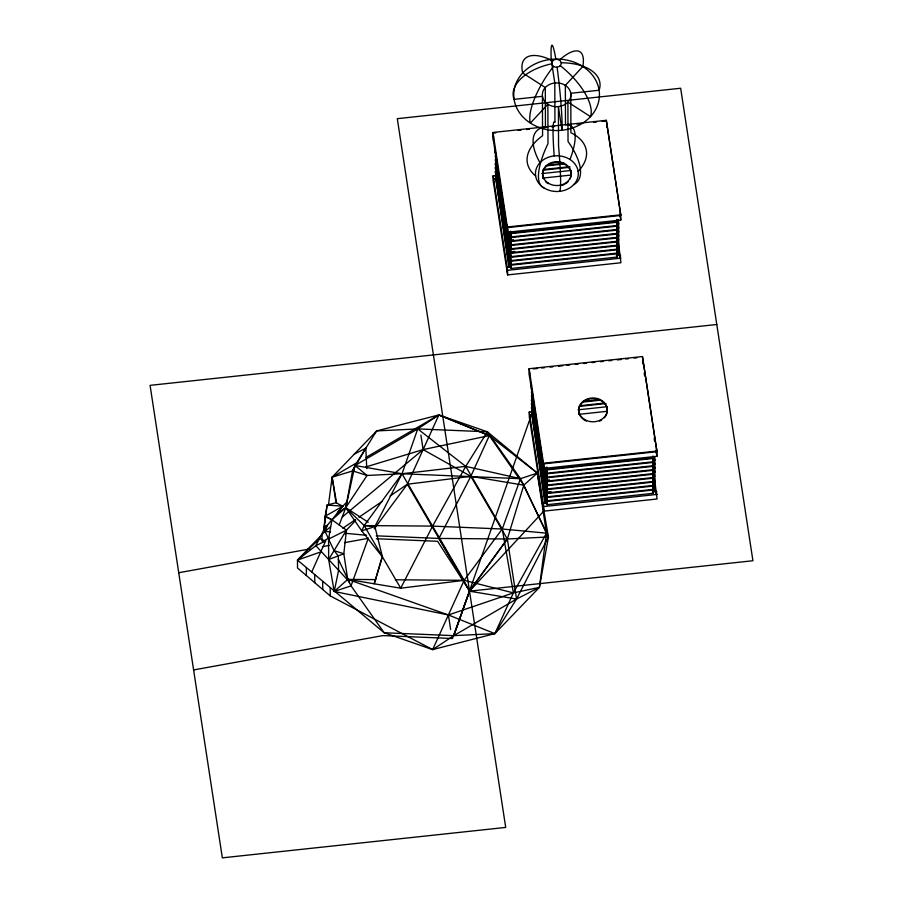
<?xml version="1.0" encoding="UTF-8"?>
<svg xmlns="http://www.w3.org/2000/svg" width="903" height="903" viewBox="0 0 903 903"><rect width="100%" height="100%" fill="white"/><g stroke="black" fill="none" stroke-linecap="round" stroke-linejoin="round"><path stroke-width="1.35" d="M324.572 525.411L324.064 529.485L329.268 540.254M324.911 522.702L325.588 517.272M325.927 514.552L327.123 505.048L336.006 502.734L342.801 506.211L347.418 501.346M328.478 504.98L332.101 477.179L376.653 430.923L438.869 414.94L487.383 431.815L537.308 473.082L548.437 536.969L539.418 587.368L494.867 633.624L432.661 649.607L384.147 632.743L297.493 560.086L325.035 531.393L330.43 526.9M311.637 572.175L325.667 540.931L319.402 538.651L297.493 560.086L297.516 567.976L330.25 595.924L432.661 649.607L453.78 635.644L516.539 599.061L539.418 587.368L546.496 533.165L537.308 473.082L489.324 435.618L438.869 414.94L366.076 457.381M339.201 524.97L345.781 507.655L352.565 470.824L354.992 465.485L376.653 430.923L417.75 428.914L487.383 431.815L520.478 478.692L548.437 536.969L516.539 599.061L494.867 633.624L453.78 635.644L384.147 632.743L351.041 585.866L338.343 559.262M376.235 535.829L438.914 538.436L507.351 538.989L548.437 536.969L523.796 485.171L489.324 435.618L438.869 414.94L417.75 428.914L354.992 465.485L345.781 507.655L364.18 525.569L432.616 526.11L502.249 529.011L546.496 533.165L513.389 592.899L494.867 633.624L448.407 614.966L334.223 591.465L338.614 570.267L338.286 555.887L334.054 550.616L328.568 539.102L331.965 519.789L342.801 506.211L327.123 505.048L325.114 516.256L324.064 529.485L331.627 519.947M345.318 533.944L346.436 530.163L355.703 520.421M382.262 556.564L374.226 583.801L382.398 556.801M193.603 669.947L382.838 635.599L452.482 638.5L469.515 591.172L507.351 538.989L523.796 485.171L537.308 473.082L520.478 478.692L402.016 473.748L367.058 475.463L353.886 471.253M654.156 475.655L657.068 498.998L543.73 511.166L469.515 591.172L453.78 635.644L529.734 419.624L529.711 415.03L532.51 414.725M368.322 538.188L351.041 585.866L334.223 591.465L328.658 559.521L328.568 539.102L346.436 530.163L331.965 519.789L325.114 516.256L342.801 506.211L337.508 512.532M327.496 524.812L325.035 531.393L330.566 531.912M325.148 527.059L324.064 529.485L325.091 516.369L331.965 519.789L345.781 507.655L367.058 475.463L354.992 465.485L402.016 473.748L465.722 466.377L520.478 478.692L502.249 529.011L464.153 580.313L432.661 649.607M374.248 528.842L407.366 484.234L438.869 414.94M334.223 591.465L347.734 579.387L400.706 588.203L432.616 526.11L465.722 466.377L487.383 431.815L489.324 435.618L470.813 476.344L438.914 538.436L469.515 591.172L505.703 827.419L222.341 857.85L150.079 385.355L716.79 324.493M325.983 525.715L315.836 545.683L297.493 560.086L321.4 551.688M352.565 470.824L365.828 448.204L366.753 468.646M376.337 538.741L437.616 541.303L469.515 590.799L507.351 538.989L470.813 476.344L423.112 449.592L365.568 467.032M308.104 549.035L319.402 538.651M342.282 517.013L423.112 449.592L489.324 435.618M323.206 541.619L328.974 537.691M342.813 528.255L355.489 519.609M358.954 517.25L382.003 501.526M390.073 496.029L407.366 484.234L470.813 476.344L523.796 485.171M337.383 513.006L345.781 507.655L368.243 522.261M357.577 462.325L332.101 477.179L336.006 502.734M354.382 454.051L365.828 448.204M325.667 540.931L315.836 545.683L348.558 581.001M334.054 550.616L343.817 553.787L328.658 559.521L346.436 530.163L343.817 553.787L347.734 579.387L448.407 614.966L513.389 592.899L539.418 587.368M353.513 470.689L332.101 477.179L336.605 502.994M178.738 572.739L309.966 548.922M322.394 546.665L329.302 545.412M344.494 542.658L367.972 538.391M492.982 132.47L606.319 120.302L620.779 214.801L620.79 220.05L507.452 232.229L493.004 137.73L492.982 132.47L507.441 227.624L620.779 215.456L606.319 120.302M492.982 133.125L495.781 132.831M518.175 130.427L520.963 130.122M526.562 129.524L529.361 129.219M543.358 127.718L546.157 127.413M551.756 126.815L554.555 126.51M568.54 125.009L571.339 124.716M576.938 124.106L579.737 123.813M593.734 122.311L596.533 122.007M602.132 121.408L606.319 120.957M547.432 165.114L564.206 163.308M546.033 165.915L564.206 163.962M543.245 169.504L569.816 166.649M543.256 170.159L569.816 167.303M618.024 239.408L620.937 262.75L507.599 274.918L493.151 180.419L493.128 175.825L495.928 175.521M496.379 178.478L493.58 178.783L493.602 183.377M541.868 173.59L571.227 170.441M542.579 178.117L570.561 175.114M620.779 214.801L507.43 226.969L507.452 232.229M618.578 219.914L616.805 220.106L617.042 225.524L510.793 236.936L510.139 232.692M616.805 220.761L618.578 220.569L618.589 223.854L616.817 224.046L617.065 229.464L510.805 240.875L510.15 236.631M510.793 236.936L510.782 233.651L617.031 222.24M510.567 235.457L508.795 235.649L508.784 232.364L510.556 232.173L510.782 233.651M510.579 239.397L508.807 239.588L508.795 236.304L510.567 236.112M616.828 224.7L618.6 224.52L618.171 221.743M510.805 240.875L510.793 237.591L617.054 226.179M618.6 224.52L618.611 227.804L616.839 227.985L617.076 233.403L510.816 244.815L509.958 239.193M510.59 243.347L508.818 243.528L508.807 240.243L513.378 239.758M616.839 228.651L618.611 228.459L618.183 225.682M510.816 244.815L510.805 241.53L617.065 230.118M618.611 228.459L618.623 231.744L616.851 231.936L617.088 237.354L510.827 248.765L510.184 244.521M510.601 247.287L508.84 247.478L508.829 244.194L510.59 244.002M616.851 232.59L618.623 232.398L618.205 229.633M510.827 248.765L510.816 245.481L617.076 234.069M618.623 232.398L618.634 235.683L616.862 235.875L617.099 241.293L510.85 252.705L510.184 245.176M510.624 251.226L508.852 251.418L508.84 248.133L510.613 247.941M616.862 236.53L618.634 236.338L618.002 232.184M510.838 249.42L617.088 238.008M510.635 255.165L508.863 255.357L508.852 252.072L514.812 251.429M618.013 235.469L618.645 240.277L616.884 240.469L617.121 245.232L510.861 256.644L510.195 248.46M510.85 253.359L617.11 241.948M510.646 259.105L508.874 259.296L508.863 256.012L510.635 255.82M510.861 257.299L617.121 245.887L616.896 244.408L618.668 244.228L618.679 247.512L616.907 247.693L617.133 249.172L510.872 260.583L510.003 251.011M510.658 263.055L508.886 263.236L508.874 259.951L510.646 259.771M618.036 243.358L618.679 248.167L616.907 248.359L617.144 253.111L510.884 264.523L510.014 254.951M510.872 261.238L617.133 249.826M508.897 263.902L495.341 175.306L508.908 267.186L508.897 263.902L510.669 263.71M618.058 247.298L618.69 252.106L616.918 252.298L617.155 257.062L510.906 268.473L510.68 266.995M510.906 268.473L510.895 265.189L617.144 253.777M511.335 266.916L507.136 267.367L507.147 271.972M616.275 255.651L620.474 255.199L620.485 257.502M507.599 274.918L507.588 270.324L620.925 258.156M529.113 368.717L642.451 356.55L656.91 451.048L656.921 456.297L543.583 468.465L529.135 373.977L529.113 368.717L543.572 463.871L656.91 451.703L642.451 356.55M533.312 368.921L537.511 368.469M541.71 368.018L544.509 367.724M550.108 367.115L552.907 366.821M558.494 366.223L562.693 365.771M566.892 365.32L569.691 365.015M575.29 364.417L578.089 364.112M583.688 363.514L586.487 363.209M592.086 362.611L594.885 362.306M600.472 361.708L603.272 361.414M608.87 360.805L611.67 360.511M617.268 359.902L621.467 359.45M625.666 358.999L628.465 358.705M634.064 358.107L636.863 357.802M583.564 401.361L600.337 399.555M583.564 402.016L600.337 400.21M579.376 405.752L604.547 403.043M579.387 406.406L605.947 403.551M529.26 412.073L543.719 506.572L543.73 511.166L529.282 416.667L529.26 412.073L532.059 411.768M577.999 409.838L607.358 406.689M578.71 414.364L606.692 411.362M656.91 451.048L543.561 463.216L543.583 468.465M652.937 457.008L654.709 456.816L654.72 460.101L652.948 460.293L653.196 465.711L546.936 477.123L546.281 472.879M546.687 467.765L546.913 469.244L653.162 457.832M653.162 458.487L653.174 461.772L546.925 473.183L546.913 469.899L653.162 458.487L652.937 456.354M546.699 471.705L544.927 471.897L544.915 468.612L546.687 468.42L546.913 469.899M546.71 475.644L544.938 475.836L544.927 472.551L546.699 472.359M652.959 460.948L654.731 460.756L654.303 457.99M546.936 477.123L546.925 473.838L653.185 462.426M654.731 460.756L654.743 464.04L652.971 464.232L653.208 469.65L546.947 481.062L546.304 476.818M546.721 479.595L544.949 479.775L544.938 476.491L546.71 476.31M652.971 464.898L654.743 464.706L654.314 461.93M546.947 481.062L546.936 477.777L653.196 466.366M654.743 464.706L654.754 467.991L652.982 468.183L653.219 473.601L546.958 485.013L546.101 479.38M546.733 483.534L544.972 483.726L544.961 480.441L549.521 479.944M652.982 468.838L654.754 468.646L654.122 464.492M546.958 485.013L546.947 481.728L653.208 470.316M654.754 468.646L654.765 471.93L652.993 472.122L653.23 477.54L546.981 488.952L546.315 481.423M546.755 487.473L544.983 487.665L544.972 484.38L546.744 484.189M652.993 472.777L654.765 472.585L654.133 468.431M546.97 485.667L653.219 474.256M546.766 491.413L544.994 491.604L544.983 488.32L546.755 488.128M654.144 471.716L654.777 476.524L653.016 476.716L653.253 481.48L546.992 492.891L546.112 483.319M546.981 489.607L653.241 478.195M654.167 479.606L654.81 484.414L653.038 484.595L653.275 489.358L547.015 500.77L546.778 495.352L545.006 495.544L544.994 492.259L550.965 491.616M546.992 493.546L653.253 482.134L653.027 480.656L654.799 480.464L654.81 483.748L653.038 483.94L653.264 485.419L547.004 496.831L546.338 488.647M654.19 483.545L654.822 488.354L653.05 488.546L653.287 493.298L547.037 504.709L546.789 499.291L545.017 499.483L545.006 496.198L546.778 496.007M547.004 497.485L653.264 486.074M545.028 500.138L531.472 411.554L545.04 503.422L545.028 500.138L546.8 499.957M547.026 501.425L653.275 490.013M547.466 503.163L543.267 503.614L543.279 508.22M652.406 491.898L656.605 491.446L656.616 494.889M543.719 506.572L657.057 494.404M469.515 591.172L752.921 560.74L680.659 88.246L397.297 118.677L469.515 591.172L516.539 599.061L507.351 538.989M375.783 579.613L347.734 579.387L349.393 582.627M395.424 579.771L464.153 580.313L513.389 592.899L502.249 529.011L465.722 466.377L417.75 428.914L402.016 473.748L374.869 526.573L382.443 556.88L361.753 530.908L345.781 507.655M345.77 533.334L366.516 535.276M469.515 590.799L407.366 484.234M619.921 214.327L620.79 220.05M642.473 361.798L642.778 363.774M644.189 373.063L644.618 375.829M654.144 438.113L654.562 440.89M656.052 450.574L656.921 456.297M618.171 221.088L618.589 223.854M654.303 457.336L654.72 460.101M618.183 225.028L618.611 227.804M654.314 461.275L654.743 464.04M618.194 228.967L618.623 231.744M654.325 465.214L654.754 467.991M618.002 231.529L618.634 235.683M654.133 467.777L654.765 471.93M619.006 250.108L619.435 252.874M619.853 255.651L620.282 258.416M655.984 491.887L656.436 494.833M617.099 241.293L616.873 239.814L618.645 239.622L618.634 236.338M653.23 477.54L653.004 476.062L654.777 475.87L654.765 472.585M617.121 245.232L616.896 243.754L618.657 243.562L618.645 240.277M618.07 251.237L618.702 255.391L618.69 252.106M653.253 481.48L653.027 480.001L654.788 479.809L654.777 476.524M654.201 487.485L654.833 491.638L654.822 488.354M617.144 253.111L616.918 251.644L618.69 251.452L618.679 248.167M653.275 489.358L653.05 487.88L654.822 487.699L654.81 484.414M616.93 255.583L617.155 257.062M653.061 491.83L653.287 493.298M510.556 231.518L510.782 232.997L617.031 221.585L617.031 219.395M546.067 467.551L546.925 473.183M510.139 233.346L510.793 237.591M546.27 469.594L546.925 473.838M510.161 237.286L510.805 241.53M546.292 473.533L546.936 477.777M510.172 241.236L510.816 245.481M546.304 477.473L546.947 481.728M507.734 228.73L508.795 236.304M543.866 464.977L544.927 472.551M508.807 240.243L495.262 151.659L508.829 244.194M531.596 388.629L544.938 476.491M544.961 480.441L531.393 387.906M508.84 248.133L495.273 155.598M544.972 484.38L531.404 391.846M508.852 251.418L495.284 159.538M509.811 258.168L510.895 265.189M544.983 487.665L531.415 395.785M508.852 252.072L495.307 163.477L508.863 255.357M544.983 488.32L531.438 399.724L544.994 491.604M546.812 503.242L547.037 504.709M508.863 256.012L495.318 167.416L508.874 259.296M544.994 492.259L531.449 403.664L545.006 495.544M508.874 259.951L495.329 171.367L508.886 263.236M545.006 496.198L531.461 407.614L545.017 499.483M493.128 175.825L507.588 270.324M420.9 435.065L423.112 449.592M448.407 614.966L450.631 629.481M656.458 448.746L656.47 453.34M653.253 482.134L653.264 485.419M652.937 456.083L653.061 492.248M642.902 360.15L642.925 363.604M620.327 212.498L620.338 217.104M617.121 245.887L617.133 249.172M616.805 219.835L616.93 256M606.771 123.903L606.793 127.357M607.177 408.359L607.177 409.014M578.846 411.407L578.846 412.061M571.046 172.112L571.046 172.766M546.902 467.054L546.913 469.244M546.676 467.494L546.812 503.66M542.714 175.159L542.714 175.814M543.121 460.914L543.132 465.519M531.382 383.956L531.393 387.24M529.564 372.329L529.587 376.923M510.545 231.247L510.68 267.412M506.989 224.678L507.001 229.272M495.25 147.72L495.262 151.004M493.433 136.082L493.456 140.676M330.216 588.045L330.25 595.924M322.698 581.622L322.721 589.501M322.032 534.52L322.055 541.089M314.741 574.827L314.763 582.706M306.331 567.648L306.365 575.527M543.764 187.779A21.424 17.868 -0.2 0 0 578.112 176.017A21.424 17.868 -0.2 0 0 548.764 157.111A21.424 17.868 -0.2 0 0 543.764 187.779A60.05 20.363 -57.2 0 1 547.997 143.645L547.861 104.229A14.279 11.908 -0.2 0 1 551.191 83.787A14.279 11.908 -0.2 0 1 570.752 96.395A14.279 11.908 -0.2 0 1 547.861 104.229L530.377 123.09A42.847 35.725 -0.2 0 1 540.366 61.754A42.847 35.725 -0.2 0 1 599.061 99.567A42.847 35.725 -0.2 0 1 530.377 123.09A48.401 16.412 -57.2 0 1 553.584 66.416A4.763 3.973 -0.2 0 1 554.69 59.598A4.763 3.973 -0.2 0 1 561.214 63.797A4.763 3.973 -0.2 0 1 553.584 66.416M535.626 175.916A60.05 32.892 -8.7 0 1 542.568 135.743L542.432 96.328L514.1 99.364A48.401 26.514 -8.7 0 1 551.767 63.774M539.938 162.721A60.05 26.153 42.8 0 1 545.446 126.939L545.31 87.523L522.713 72.974A48.401 21.085 42.8 0 1 552.726 60.851M554.171 155.914A60.05 4.097 83.9 0 1 554.939 122.402L554.792 82.997L551.18 59.372A48.401 3.307 83.9 0 1 555.887 59.338M569.985 159.492A60.05 20.363 -57.2 0 0 565.481 124.795L565.346 85.379L582.819 66.517A48.401 16.412 -57.2 0 0 559.409 60.129M578.134 171.356A60.05 32.892 -8.7 0 0 570.91 132.696L570.775 93.28L599.107 90.244A48.401 26.514 -8.7 0 0 561.214 62.77M573.823 184.551A60.05 26.153 42.8 0 0 568.032 141.5L567.897 102.084L590.494 116.634A48.401 21.085 42.8 0 0 560.255 65.693M559.589 191.357A60.05 4.097 83.9 0 0 558.551 146.026L558.404 106.622L562.027 130.246A48.401 3.307 83.9 0 0 557.095 67.206M543.662 178.817A14.279 11.908 -0.2 0 1 556.937 162.382A14.279 11.908 -0.2 0 1 570.053 178.884M568.179 181.571A14.279 11.908 -0.2 0 1 565.526 183.761M564.51 184.347A14.279 11.908 -0.2 0 1 562.287 185.307M548.144 183.715A14.279 11.908 -0.2 0 1 545.514 181.514M586.363 421.091A14.279 11.908 -0.2 0 1 580.776 404.409A14.279 11.908 -0.2 0 1 601.082 400.695A14.279 11.908 -0.2 0 1 604.31 417.818M601.658 420.008A14.279 11.908 -0.2 0 1 599.547 421.114M364.18 525.569L361.753 530.908L374.869 526.573L364.18 525.569L402.016 473.748L464.153 580.313L400.706 588.203L364.18 525.569M548.132 183.061A14.279 11.908 -0.2 0 0 571.035 175.216A14.279 11.908 -0.2 0 0 551.462 162.619A14.279 11.908 -0.2 0 0 548.132 183.061M584.264 419.308A14.279 11.908 -0.2 0 0 607.166 411.463A14.279 11.908 -0.2 0 0 587.593 398.866A14.279 11.908 -0.2 0 0 584.264 419.308"/></g></svg>
